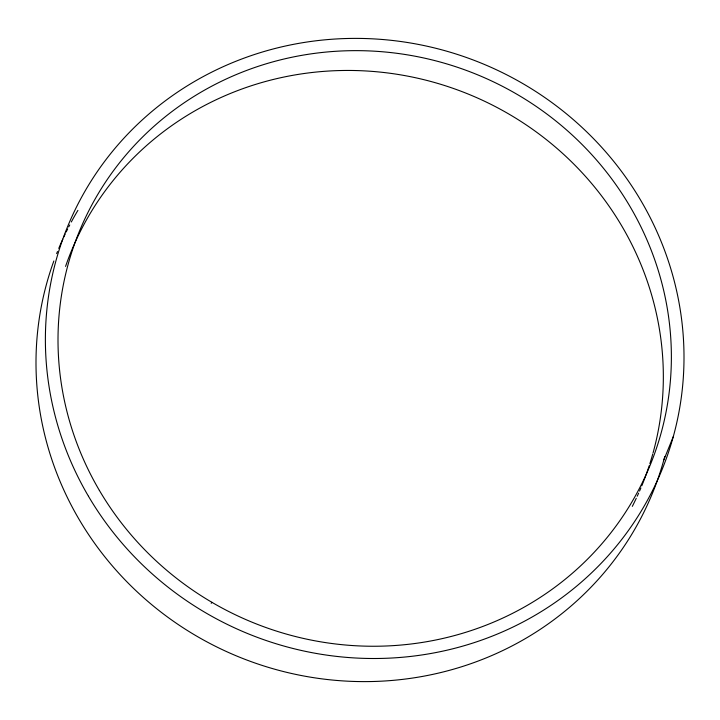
<?xml version="1.0" encoding="UTF-8"?>
<svg xmlns="http://www.w3.org/2000/svg" width="720" height="720" viewBox="0 0 720 720"><rect width="100%" height="100%" fill="white"/><g stroke="black" fill="none" stroke-linecap="round" stroke-linejoin="round"><path stroke-width="1.08" d="M663.894 459.774L673.272 436.671M211.212 603.324L211.842 602.28M664.758 456.561A321.102 308.196 22.1 0 1 263.214 665.757A321.102 308.196 22.1 0 1 53.856 260.982M56.646 253.62A321.102 308.196 22.1 0 1 57.483 251.523M58.761 248.4A321.102 308.196 22.1 0 1 62.82 239.103M63.765 237.06A321.102 308.196 22.1 0 1 65.205 234M66.186 231.975A321.102 308.196 22.1 0 1 67.689 228.96M68.706 226.953A321.102 308.196 22.1 0 1 69.741 224.964M71.307 221.994A321.102 308.196 22.1 0 1 77.913 210.357M640.881 487.971A308.412 296.019 22.1 0 1 639.54 491.085M638.631 493.146A308.412 296.019 22.1 0 1 637.227 496.233M636.273 498.285A308.412 296.019 22.1 0 1 632.313 506.376M65.565 266.427A308.412 296.019 22.1 0 1 444.384 85.446A308.412 296.019 22.1 0 1 653.04 452.988M652.743 454.059A308.412 296.019 22.1 0 1 649.854 463.68M649.17 465.813A308.412 296.019 22.1 0 1 641.745 485.883M88.461 496.242A321.102 308.196 22.1 0 0 641.52 510.597A321.102 308.196 22.1 0 0 364.095 38.502A321.102 308.196 22.1 0 0 88.461 496.242M99.378 490.401A308.412 296.019 22.1 0 0 630.576 504.189A308.412 296.019 22.1 0 0 364.113 50.751A308.412 296.019 22.1 0 0 99.378 490.401"/></g></svg>
